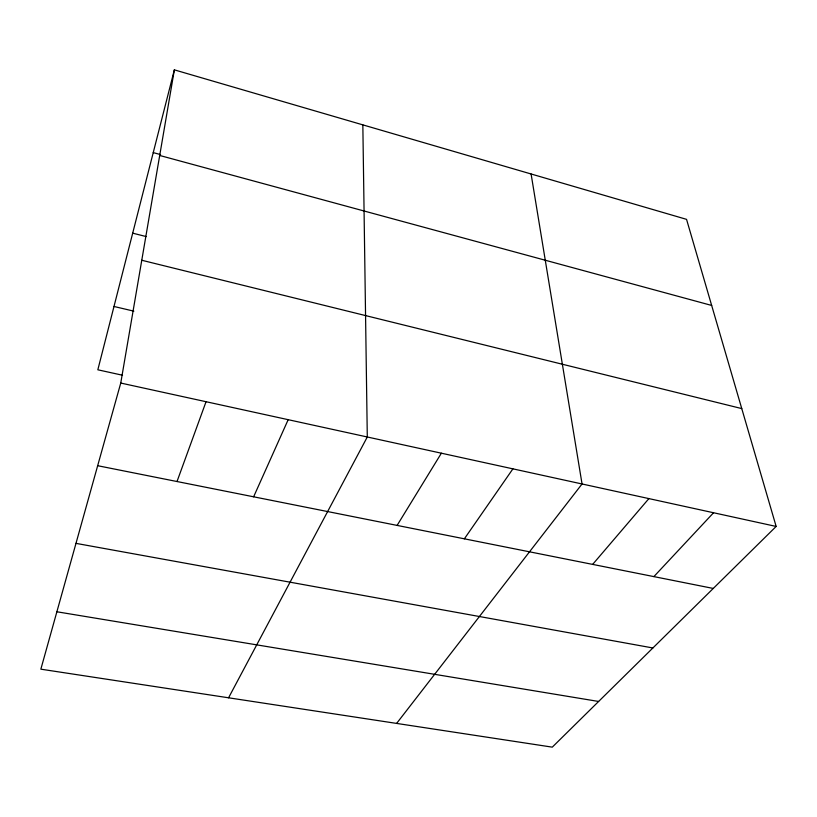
<?xml version="1.0" encoding="UTF-8"?>
<svg xmlns="http://www.w3.org/2000/svg" width="817" height="817" viewBox="0 0 817 817"><rect width="100%" height="100%" fill="white"/><g stroke="black" fill="none" stroke-linecap="round" stroke-linejoin="round"><path stroke-width="1.23" d="M120.753 383.05L174.358 69.854L686.546 219.354L776.15 526.444L552.282 747.147L40.85 669.174L120.753 383.05L776.15 526.444M174.358 69.854L97.836 369.795L122.53 375.238M177.013 481.53L206.047 401.709M253.627 496.807L288.176 419.683M228.576 697.789L367.293 436.993L362.84 124.868M397.103 525.413L441.374 453.2M464.362 538.822L512.913 468.846M396.623 723.413L582.051 483.97L531.091 173.98M592.652 564.404L648.892 498.595M653.876 576.608L713.558 512.749M56.884 611.77L598.616 701.466M75.981 543.366L652.875 647.973M97.672 465.71L713.251 588.444M113.992 306.477L133.845 311.154M141.77 260.255L741.765 408.592M132.691 233.162L146.212 236.573M153.239 152.605L160.581 154.607M159.703 155.465L711.668 305.446"/></g></svg>
